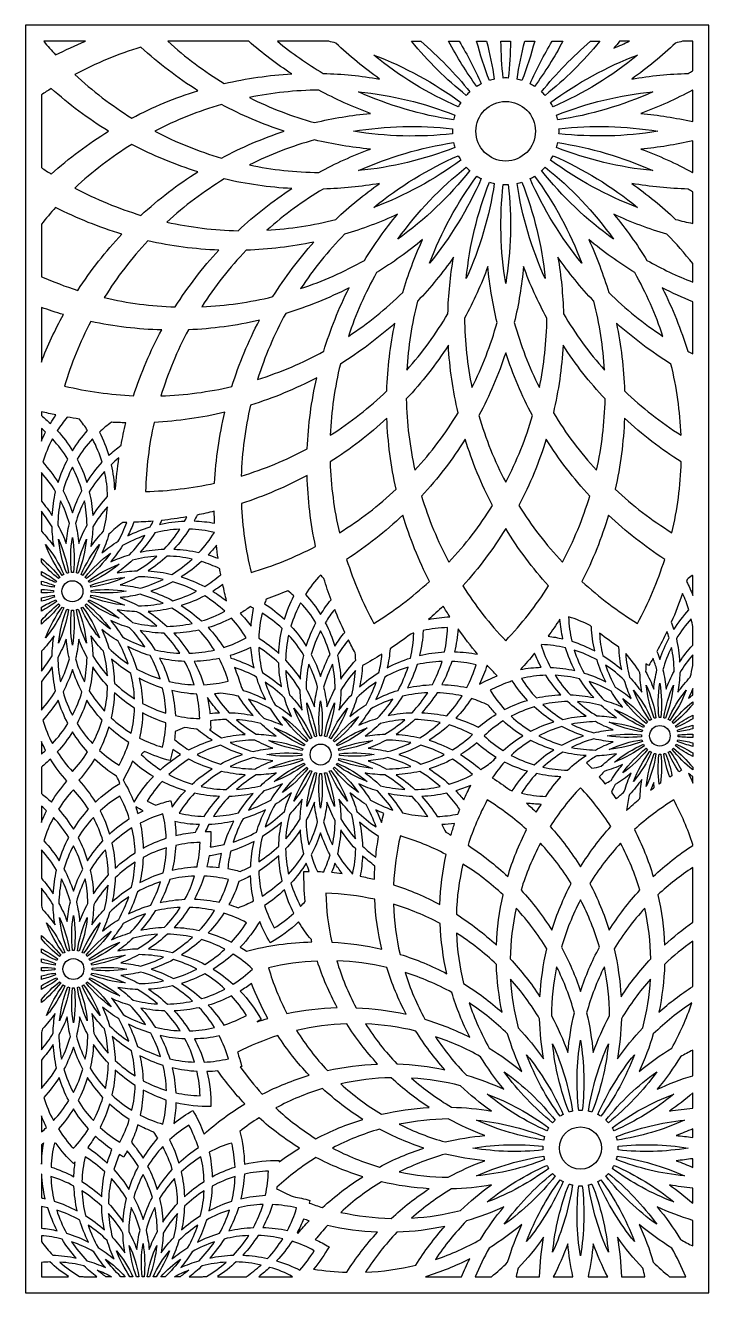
# Model space of a CAD drawing. Header units: millimetres. Extents: x 572 to 9124, y 1269 to 17122.
import ezdxf

# ---------------------------------------------------------------- set-up
doc = ezdxf.new("R2010")
doc.units = ezdxf.units.MM
doc.layers.add('Layer 01', color=1, linetype='Continuous')

msp = doc.modelspace()

# ---------------------------------------------------------------- linework, layer by layer
at = {"layer": 'Layer 01'}
msp.add_lwpolyline([(572, 1269), (9124, 1269), (9124, 17122), (572, 17122)], close=True, dxfattribs=at)
for points in [[(802, 16922, 0.012506), (951, 16751, -0.020928), (1323, 16922)], [(1192, 16507, 0.049451), (1903, 15962, -0.045922), (2731, 16304, -0.045922), (2019, 16849, 0.049451)], [(2355, 16922, 0.048742), (3061, 16394, -0.043713), (3906, 16514, -0.034571), (3367, 16922)], [(3727, 16922, 0.03863), (4300, 16520, -0.036317), (5006, 16450, -0.036317), (4457, 16900, 0.004968), (4370, 16922)], [(5521, 16922, -0.048639), (6134, 16290, 0.02358), (6090, 16246, -0.053147), (5406, 16922)], [(6002, 16922, -0.033068), (6277, 16390, 0.02358), (6223, 16358, -0.03676), (5868, 16922)], [(6344, 16922, -0.026647), (6441, 16449, 0.02358), (6380, 16432, -0.028413), (6220, 16922)], [(6643, 16922, -0.02534), (6615, 16463, 0.02358), (6552, 16463, -0.02534), (6524, 16922)], [(6946, 16922, -0.028413), (6786, 16432, 0.02358), (6725, 16449, -0.026647), (6823, 16922)], [(7298, 16922, -0.03676), (6944, 16358, 0.02358), (6889, 16390, -0.033068), (7165, 16922)], [(7760, 16922, -0.053147), (7077, 16246, 0.02358), (7032, 16290, -0.048639), (7645, 16922)], [(8007, 16922, -0.005629), (7938, 16836, -0.010925), (8134, 16922)], [(8797, 16922, 0.004968), (8709, 16900, -0.036317), (8161, 16450, -0.036317), (8867, 16520, 0.003666), (8924, 16554), (8924, 16922)], [(4932, 16750, -0.068707), (6022, 16157, 0.02358), (5990, 16103, -0.068707)], [(8234, 16750, -0.068707), (7176, 16103, 0.02358), (7145, 16157, -0.068707)], [(772, 15343, 0.008212), (896, 15261, -0.045837), (1612, 15797, -0.045837), (896, 16333, 0.008212), (772, 16251)], [(4190, 15905, -0.036317), (4890, 16020, -0.036317), (4244, 16312, 0.048228), (3376, 16219, 0.048228)], [(4742, 16290, -0.068707), (5948, 16000, 0.02358), (5931, 15939, -0.068707)], [(8424, 16290, -0.068707), (7235, 15939, 0.02358), (7219, 16000, -0.068707)], [(8924, 16312, 0.000073), (8922, 16312, -0.036317), (8276, 16020, -0.033563), (8924, 15917)], [(2192, 15797, 0.049695), (3027, 15462, -0.043713), (3811, 15797, -0.043713), (3027, 16132, 0.049695)], [(4677, 15797, -0.068707), (5917, 15828, 0.02358), (5917, 15766, -0.068707)], [(8489, 15797, -0.068707), (7250, 15766, 0.02358), (7250, 15828, -0.068707)], [(1192, 15087, 0.049451), (2019, 14745, -0.045922), (2731, 15290, -0.045922), (1903, 15632, 0.049451)], [(4244, 15282, -0.036317), (4890, 15574, -0.036317), (4190, 15689, 0.048228), (3376, 15375, 0.048228)], [(4742, 15304, -0.068707), (5931, 15655, 0.02358), (5948, 15594, -0.068707)], [(8424, 15304, -0.068707), (7219, 15594, 0.02358), (7235, 15655, -0.068707)], [(8924, 15677, -0.033563), (8276, 15574, -0.036317), (8922, 15282, 0.000073), (8924, 15282)], [(4932, 14844, -0.068707), (5990, 15491, 0.02358), (6022, 15437, -0.068707)], [(8234, 14844, -0.068707), (7145, 15437, 0.02358), (7176, 15491, -0.068707)], [(5235, 14449, -0.068707), (6090, 15348, 0.02358), (6134, 15304, -0.068707)], [(5630, 14146, -0.068707), (6223, 15236, 0.02358), (6277, 15204, -0.068707)], [(7536, 14146, -0.068707), (6889, 15204, 0.02358), (6944, 15236, -0.068707)], [(7931, 14449, -0.068707), (7032, 15304, 0.02358), (7077, 15348, -0.068707)], [(2342, 14661, 0.049695), (3235, 14553, -0.043713), (3906, 15080, -0.043713), (3061, 15200, 0.049695)], [(4457, 14694, -0.036317), (5006, 15144, -0.036317), (4300, 15074, 0.048228), (3595, 14559, 0.048228)], [(6090, 13956, -0.068707), (6380, 15162, 0.02358), (6441, 15145, -0.068707)], [(6583, 13891, -0.068707), (6552, 15131, 0.02358), (6615, 15131, -0.068707)], [(7077, 13956, -0.068707), (6725, 15145, 0.02358), (6786, 15162, -0.068707)], [(8924, 15040, 0.003666), (8867, 15074, -0.036317), (8161, 15144, -0.036317), (8709, 14694, 0.012134), (8924, 14644)], [(772, 13978, 0.026926), (1229, 13807, -0.045837), (1781, 14510, -0.045837), (951, 14843, 0.015132), (772, 14635)], [(4815, 14181, -0.036317), (5229, 14758, -0.036317), (4565, 14508, 0.048228), (4017, 13828, 0.048228)], [(8924, 14141, 0.02691), (8602, 14508, -0.036317), (7938, 14758, -0.036317), (8351, 14181, 0.034973), (8924, 13910)], [(1560, 13716, 0.049451), (2447, 13600, -0.045922), (2994, 14310, -0.045922), (2105, 14426, 0.049451)], [(5294, 13779, -0.036317), (5544, 14442, -0.036317), (4967, 14029, 0.048228), (4614, 13231, 0.048228)], [(8199, 14029, -0.036317), (7623, 14442, -0.036317), (7873, 13779, 0.048228), (8552, 13231, 0.048228)], [(2781, 13602, 0.049695), (3671, 13728, -0.043713), (4183, 14411, -0.043713), (3335, 14309, 0.049695)], [(5860, 13514, -0.036317), (5930, 14220, -0.036317), (5480, 13671, 0.048228), (5345, 12809, 0.048228)], [(7686, 13671, -0.036317), (7237, 14220, -0.036317), (7306, 13514, 0.048228), (7821, 12809, 0.048228)], [(6476, 13404, -0.036317), (6360, 14104, -0.036317), (6068, 13458, 0.048228), (6161, 12590, 0.048228)], [(7099, 13458, -0.036317), (6806, 14104, -0.036317), (6691, 13404, 0.048228), (7005, 12590, 0.048228)], [(3478, 12692, 0.049695), (4306, 13045, -0.043713), (4623, 13837, -0.043713), (3831, 13519, 0.049695)], [(8924, 13664, -0.021363), (8543, 13837, -0.043713), (8861, 13045, 0.003923), (8924, 13011)], [(772, 12910, -0.033538), (1048, 13504, -0.014846), (772, 13594)], [(1390, 13418, 0.048161), (1063, 12610, 0.048161), (1926, 12489, -0.045837), (2278, 13311, -0.045837)], [(2269, 12487, 0.049451), (3157, 12604, -0.045922), (3501, 13432, -0.045922), (2612, 13313, 0.049451)], [(4388, 11994, 0.049695), (5095, 12549, -0.043713), (5197, 13396, -0.043713), (4514, 12885, 0.049695)], [(8779, 11994, 0.049695), (8652, 12885, -0.043713), (7969, 13396, -0.043713), (8071, 12549, 0.049695)], [(5447, 11556, 0.049695), (5987, 12275, -0.043713), (5866, 13120, -0.043713), (5339, 12448, 0.049695)], [(6583, 11406, 0.049695), (6919, 12240, -0.043713), (6583, 13025, -0.043713), (6248, 12240, 0.049695)], [(7720, 11556, 0.049695), (7828, 12448, -0.043713), (7301, 13120, -0.043713), (7180, 12275, 0.049695)], [(3273, 11483, 0.049451), (4100, 11826, -0.045922), (4218, 12714, -0.045922), (3390, 12370, 0.049451)], [(772, 12242, -0.021853), (885, 12142, -0.018228), (954, 12248, -0.009573), (772, 12289)], [(1095, 12221, 0.032514), (972, 12053, -0.045837), (1161, 11800, -0.045837), (1351, 12053, 0.027629), (1248, 12197, -0.007925)], [(2182, 12155, 0.048161), (2076, 11290, 0.048161), (2941, 11396, -0.045837), (3068, 12282, -0.045837)], [(4502, 10774, 0.049451), (5212, 11319, -0.045922), (5096, 12207, -0.045922), (4386, 11661, 0.049451)], [(8664, 10774, 0.049451), (8780, 11661, -0.045922), (8070, 12207, -0.045922), (7954, 11319, 0.049451)], [(772, 11921, -0.01805), (824, 12034, 0.010952), (772, 12080)], [(1830, 12150, -0.009183), (1650, 12157, 0.030517), (1499, 12034, -0.045837), (1616, 11740, -0.029059), (1770, 11869, -0.014655)], [(911, 11948, 0.049451), (790, 11656, -0.045922), (982, 11405, -0.045922), (1103, 11697, 0.049451)], [(1412, 11948, 0.049451), (1220, 11697, -0.045922), (1341, 11405, -0.045922), (1533, 11656, 0.049451)], [(5873, 10406, 0.049451), (6418, 11116, -0.045922), (6076, 11945, -0.045922), (5531, 11233, 0.049451)], [(7293, 10406, 0.049451), (7635, 11233, -0.045922), (7090, 11945, -0.045922), (6749, 11116, 0.049451)], [(1161, 11595, 0.049695), (1043, 11300, -0.043713), (1161, 11023, -0.043713), (1280, 11300, 0.049695)], [(1743, 11710, 0.020047), (1646, 11626, -0.045922), (1687, 11312, -0.002752), (1701, 11325, -0.019828)], [(772, 11171, -0.032877), (908, 10989, -0.043713), (951, 11288, 0.04696), (772, 11529)], [(1563, 11542, 0.049695), (1372, 11288, -0.043713), (1415, 10989, -0.043713), (1601, 11227, 0.049695)], [(3275, 11140, 0.048161), (3396, 10277, 0.048161), (4204, 10603, -0.045837), (4098, 11492, -0.045837)], [(979, 10870, -0.036317), (1083, 10641, -0.036317), (1123, 10889, 0.048228), (1012, 11176, 0.048228)], [(1199, 10889, -0.036317), (1240, 10641, -0.036317), (1344, 10870, 0.048228), (1311, 11176, 0.048228)], [(1417, 10850, -0.036317), (1392, 10601, -0.036317), (1551, 10794, 0.048228), (1599, 11099, 0.048228)], [(772, 10794, -0.036308), (931, 10601, -0.036317), (906, 10850, 0.03674), (772, 11043)], [(2276, 10929, -0.008132), (2251, 10879, -0.045922), (2565, 10921, 0.009011), (2591, 10972, -0.016256)], [(2721, 10996, -0.012104), (2683, 10922, -0.037602), (2941, 10895, -0.007612), (2936, 11044, -0.011246)], [(4593, 10442, 0.048161), (4933, 9640, 0.048161), (5629, 10165, -0.045837), (5297, 10995, -0.045837)], [(7537, 10165, 0.048161), (8233, 9640, 0.048161), (8573, 10442, -0.045837), (7870, 10995, -0.045837)], [(1790, 10903, 0.035389), (1617, 10756, -0.036317), (1529, 10522, -0.036317), (1733, 10668, 0.040541), (1841, 10904, -0.002621)], [(1929, 10906, -0.026859), (1854, 10736, -0.043713), (2134, 10848, 0.012525), (2171, 10919, -0.012394)], [(2505, 10819, 0.049695), (2191, 10774, -0.043713), (2010, 10533, -0.043713), (2309, 10569, 0.049695)], [(2937, 10778, 0.049451), (2623, 10820, -0.045922), (2430, 10569, -0.045922), (2744, 10528, 0.049451)], [(6047, 10110, 0.048161), (6583, 9423, 0.048161), (7120, 10110, -0.045837), (6583, 10826, -0.045837)], [(825, 10626, -0.068707), (1053, 10253, 0.02358), (1034, 10241, -0.068707)], [(987, 10694, -0.068707), (1111, 10273, 0.02358), (1090, 10268, -0.068707)], [(1161, 10717, -0.068707), (1173, 10279, 0.02358), (1150, 10279, -0.068707)], [(1336, 10694, -0.068707), (1233, 10268, 0.02358), (1212, 10273, -0.068707)], [(1498, 10626, -0.068707), (1289, 10241, 0.02358), (1270, 10253, -0.068707)], [(1786, 10614, -0.036317), (1640, 10410, -0.036317), (1875, 10499, 0.048228), (2068, 10739, 0.048228)], [(1638, 10519, -0.068707), (1336, 10202, 0.02358), (1320, 10217, -0.068707)], [(1913, 10433, -0.036317), (1719, 10274, -0.036317), (1968, 10299, 0.048228), (2218, 10480, 0.048228)], [(2660, 10445, 0.049695), (2345, 10483, -0.043713), (2108, 10297, -0.043713), (2406, 10254, 0.049695)], [(2963, 10619, -0.023232), (2859, 10498, -0.019177), (2984, 10455, -0.008467)], [(772, 10453, -0.051598), (1003, 10217, 0.02358), (987, 10202, -0.046796), (772, 10409)], [(1745, 10380, -0.068707), (1371, 10151, 0.02358), (1360, 10170, -0.068707)], [(3004, 10325, 0.038531), (2775, 10415, -0.045922), (2523, 10222, -0.045922), (2816, 10101, 0.039189), (3018, 10250, -0.003921)], [(772, 10292, -0.035405), (963, 10170, 0.02358), (952, 10151, -0.031674), (772, 10244)], [(772, 10169, -0.027176), (937, 10115, 0.02358), (931, 10093, -0.025413), (772, 10126)], [(1812, 10217, -0.068707), (1392, 10093, 0.02358), (1386, 10115, -0.068707)], [(1988, 10225, -0.036317), (1760, 10122, -0.036317), (2007, 10081, 0.048228), (2295, 10192, 0.048228)], [(2713, 10043, 0.049695), (2418, 10162, -0.043713), (2141, 10043, -0.043713), (2418, 9925, 0.049695)], [(4308, 10201, 0.009597), (4267, 10246, 0.048161), (4078, 10004, -0.045837), (4267, 9752, -0.032778), (4398, 9936, -0.014298)], [(8915, 10240, 0.012746), (8854, 10189, -0.001174), (8847, 10167, -0.028387), (8924, 9991), (8924, 10236, -0.0005)], [(772, 10064, -0.024146), (926, 10054, 0.02358), (926, 10032, -0.024146), (772, 10022)], [(772, 9960, -0.025413), (931, 9993, 0.02358), (937, 9971, -0.027176), (772, 9917)], [(1812, 9869, -0.068707), (1386, 9971, 0.02358), (1392, 9993, -0.068707)], [(1835, 10043, -0.068707), (1397, 10032, 0.02358), (1397, 10054, -0.068707)], [(2007, 10005, -0.036317), (1760, 9964, -0.036317), (1988, 9861, 0.048228), (2295, 9894, 0.048228)], [(3043, 10127, -0.021677), (2918, 10043, -0.030528), (3091, 9922, -0.010778)], [(3585, 9944, 0.009415), (3566, 9887, -0.045837), (3814, 9692, -0.045837), (3931, 9985, 0.015626), (3855, 10050, -0.014851)], [(8656, 9657, -0.014635), (8688, 9563, -0.045922), (8876, 9809, 0.035294), (8797, 10015, -0.019696)], [(772, 9842, -0.031674), (952, 9935, 0.02358), (963, 9916, -0.035405), (772, 9794)], [(772, 9677, -0.046796), (987, 9884, 0.02358), (1003, 9869, -0.051598), (772, 9633)], [(825, 9460, -0.068707), (1034, 9845, 0.02358), (1053, 9834, -0.068707)], [(1498, 9460, -0.068707), (1270, 9834, 0.02358), (1289, 9845, -0.068707)], [(1638, 9567, -0.068707), (1320, 9869, 0.02358), (1336, 9884, -0.068707)], [(1745, 9706, -0.068707), (1360, 9916, 0.02358), (1371, 9935, -0.068707)], [(2660, 9641, 0.049695), (2406, 9832, -0.043713), (2108, 9789, -0.043713), (2345, 9603, 0.049695)], [(3067, 9792, 0.049451), (2816, 9985, -0.045922), (2523, 9864, -0.045922), (2775, 9671, 0.049451)], [(3261, 9767, -0.030253), (3396, 9607, -0.032721), (3429, 9830, 0.007267), (3387, 9851, -0.021995)], [(4017, 9900, 0.049451), (3896, 9608, -0.045922), (4088, 9358, -0.045922), (4209, 9649, 0.049451)], [(5618, 9690, -0.03917), (5885, 9723, -0.008084), (5801, 9857, -0.012682)], [(987, 9392, -0.068707), (1090, 9818, 0.02358), (1111, 9813, -0.068707)], [(1161, 9369, -0.068707), (1150, 9808, 0.02358), (1173, 9808, -0.068707)], [(1336, 9392, -0.068707), (1212, 9813, 0.02358), (1233, 9818, -0.068707)], [(1875, 9587, -0.036317), (1640, 9676, -0.036317), (1786, 9472, 0.048228), (2068, 9347, 0.048228)], [(1968, 9787, -0.036317), (1719, 9812, -0.036317), (1913, 9653, 0.048228), (2218, 9606, 0.048228)], [(3054, 9340, 0.048161), (3337, 9460, 0.048161), (3152, 9706, -0.045837), (2859, 9588, -0.045837)], [(3534, 9770, 0.049451), (3493, 9458, -0.045922), (3743, 9265, -0.045922), (3784, 9578, 0.049451)], [(4444, 9816, 0.031967), (4325, 9649, -0.045922), (4446, 9358, -0.030671), (4569, 9529, -0.015995)], [(7113, 9481, -0.028235), (7300, 9447, -0.036757), (7261, 9692, -0.013169)], [(7639, 9614, 0.046337), (7371, 9723, 0.049451), (7411, 9417, -0.045922), (7697, 9298, -0.045149), (7656, 9599, -0.001151)], [(8924, 9600, 0.015893), (8905, 9698, 0.049695), (8719, 9450, -0.043713), (8760, 9158, -0.039619), (8924, 9369)], [(1733, 9418, -0.036317), (1529, 9564, -0.036317), (1617, 9330, 0.048228), (1857, 9136, 0.048228)], [(2505, 9267, 0.049695), (2309, 9517, -0.043713), (2010, 9553, -0.043713), (2191, 9312, 0.049695)], [(2937, 9308, 0.049451), (2744, 9558, -0.045922), (2430, 9518, -0.045922), (2623, 9267, 0.049451)], [(4267, 9547, 0.049695), (4149, 9253, -0.043713), (4267, 8977, -0.043713), (4385, 9253, 0.049695)], [(5137, 9324, -0.034875), (5101, 9086, -0.045922), (5392, 9208, 0.049451), (5433, 9520, 0.006388), (5395, 9508, -0.016177)], [(5818, 9284, 0.048161), (5855, 9588, 0.048161), (5550, 9551, -0.045837), (5506, 9239, -0.045837)], [(5987, 9573, -0.042272), (5942, 9285, -0.042361), (6232, 9255, -0.020527)], [(7757, 9519, 0.045364), (7799, 9239, -0.043713), (8035, 9063, -0.041933), (8000, 9343, -0.015362)], [(8476, 9291, -0.015851), (8513, 9191, -0.043713), (8629, 9461, 0.013355), (8603, 9541, -0.014323)], [(772, 9043, 0.03674), (906, 9236, -0.036317), (931, 9486, -0.036308), (772, 9292)], [(1123, 9197, -0.036317), (1083, 9445, -0.036317), (979, 9216, 0.048228), (1012, 8910, 0.048228)], [(1344, 9216, -0.036317), (1240, 9445, -0.036317), (1199, 9197, 0.048228), (1311, 8910, 0.048228)], [(1551, 9292, -0.036317), (1392, 9486, -0.036317), (1417, 9236, 0.048228), (1599, 8987, 0.048228)], [(3867, 9495, 0.049695), (3829, 9180, -0.043713), (4014, 8944, -0.043713), (4057, 9241, 0.049695)], [(4615, 9435, 0.037204), (4477, 9241, -0.043713), (4520, 8944, -0.043713), (4706, 9180, 0.014259), (4701, 9271, -0.009449)], [(7027, 9369, 0.048143), (7143, 9091, -0.045922), (7450, 9051, -0.045922), (7331, 9336, 0.048123), (7033, 9376, -0.000488)], [(1937, 8699, 0.049695), (1893, 9014, -0.043713), (1651, 9195, -0.043713), (1687, 8895, 0.049695)], [(2259, 8946, 0.049695), (2134, 9238, -0.043713), (1854, 9350, -0.043713), (1966, 9070, 0.049695)], [(2686, 8873, 0.049451), (2565, 9165, -0.045922), (2251, 9207, -0.045922), (2373, 8915, 0.049451)], [(2807, 8874, 0.048161), (3112, 8917, 0.048161), (2997, 9202, -0.045837), (2683, 9165, -0.045837)], [(3395, 9340, -0.040504), (3135, 9238, 0.00485), (3142, 9208, -0.045922), (3434, 9086, -0.037298)], [(3493, 9340, 0.049695), (3538, 9026, -0.043713), (3779, 8846, -0.043713), (3743, 9145, 0.049695)], [(4790, 9116, -0.039542), (4755, 8846, -0.043713), (4996, 9026, 0.036616), (5035, 9257, -0.014444), (4792, 9113, -0.000194)], [(6767, 9064, -0.038902), (7028, 9092, -0.028743), (6945, 9268, -0.013823)], [(7442, 9306, 0.049695), (7564, 9020, -0.043713), (7837, 8911, -0.043713), (7727, 9184, 0.049695)], [(8132, 8968, -0.036317), (8288, 8779, -0.036317), (8263, 9022, 0.048228), (8086, 9265, 0.048228)], [(8374, 9113, -0.002084), (8339, 9133, 0.014571), (8335, 9041, -0.036317), (8436, 8819, -0.036317), (8476, 9060, 0.0243), (8428, 9204, -0.005425)], [(8550, 9060, -0.036317), (8590, 8819, -0.036317), (8691, 9041, 0.048228), (8659, 9341, 0.048228)], [(8924, 9247, 0.044246), (8762, 9022, -0.036317), (8738, 8779, -0.036317), (8894, 8968, 0.023736), (8924, 9113)], [(772, 8557, 0.04696), (951, 8798, -0.043713), (908, 9097, -0.032877), (772, 8915)], [(1161, 8491, 0.049695), (1280, 8786, -0.043713), (1161, 9063, -0.043713), (1043, 8786, 0.049695)], [(1563, 8544, 0.049695), (1601, 8860, -0.043713), (1415, 9097, -0.043713), (1372, 8798, 0.049695)], [(3188, 9089, -0.036366), (3271, 8852, 0.008792), (3297, 8803, -0.043713), (3576, 8691, -0.043713), (3464, 8970, 0.047212)], [(3878, 8749, -0.036317), (4037, 8556, -0.036317), (4012, 8805, 0.048228), (3831, 9053, 0.048228)], [(4085, 8824, -0.036317), (4189, 8597, -0.036317), (4229, 8843, 0.048228), (4118, 9130, 0.048228)], [(4305, 8843, -0.036317), (4346, 8597, -0.036317), (4449, 8824, 0.048228), (4416, 9130, 0.048228)], [(4522, 8805, -0.036317), (4497, 8556, -0.036317), (4656, 8749, 0.048228), (4703, 9053, 0.048228)], [(5361, 9094, 0.049695), (5070, 8970, -0.043713), (4958, 8691, -0.043713), (5237, 8803, 0.049695)], [(5787, 9166, 0.049451), (5475, 9125, -0.045922), (5353, 8834, -0.045922), (5666, 8875, 0.049451)], [(6097, 8838, 0.048161), (6212, 9123, 0.048161), (5908, 9166, -0.045837), (5784, 8876, -0.045837)], [(6350, 9118, -0.037236), (6255, 8880, -0.036257), (6477, 8983, -0.009455)], [(7955, 8844, -0.036317), (8154, 8702, -0.036317), (8068, 8931, 0.048228), (7834, 9120, 0.048228)], [(2331, 8518, 0.049451), (2290, 8832, -0.045922), (1997, 8954, -0.045922), (2039, 8640, 0.049451)], [(3698, 8623, -0.036317), (3901, 8477, -0.036317), (3813, 8711, 0.048228), (3573, 8904, 0.048228)], [(4721, 8711, -0.036317), (4633, 8477, -0.036317), (4836, 8623, 0.048228), (4961, 8904, 0.048228)], [(6609, 8902, 0.038618), (6389, 8804, 0.048161), (6570, 8564, -0.045837), (6856, 8678, -0.045837), (6666, 8921, 0.009525)], [(6780, 8952, 0.049451), (6968, 8708, -0.045922), (7275, 8748, -0.045922), (7086, 8993, 0.049451)], [(7201, 8992, 0.049695), (7393, 8748, -0.043713), (7685, 8713, -0.043713), (7508, 8948, 0.049695)], [(7817, 8679, -0.036317), (8046, 8593, -0.036317), (7903, 8792, 0.048228), (7628, 8914, 0.048228)], [(8513, 8892, -0.068707), (8524, 8464, 0.02358), (8502, 8464, -0.068707)], [(1897, 8268, 0.049451), (1938, 8581, -0.045922), (1687, 8774, -0.045922), (1646, 8460, 0.049451)], [(2449, 8488, 0.048161), (2754, 8450, 0.048161), (2717, 8756, -0.045837), (2404, 8801, -0.045837)], [(3020, 8767, -0.012126), (2937, 8759, 0.046882), (3123, 8524, -0.043713), (3421, 8489, -0.043713), (3241, 8729, 0.035066)], [(5607, 8774, 0.049695), (5293, 8729, -0.043713), (5113, 8489, -0.043713), (5411, 8524, 0.049695)], [(6037, 8733, 0.049451), (5725, 8774, -0.045922), (5532, 8524, -0.045922), (5845, 8483, 0.049451)], [(8184, 8804, -0.068707), (8407, 8439, 0.02358), (8389, 8428, -0.068707)], [(8343, 8870, -0.068707), (8464, 8459, 0.02358), (8443, 8454, -0.068707)], [(8683, 8870, -0.068707), (8583, 8454, 0.02358), (8562, 8459, -0.068707)], [(8842, 8804, -0.068707), (8637, 8428, 0.02358), (8618, 8439, -0.068707)], [(8924, 8828, -0.020174), (8871, 8702, -0.009881), (8924, 8744)], [(911, 8138, 0.049451), (1103, 8389, -0.045922), (982, 8682, -0.045922), (790, 8430, 0.049451)], [(1412, 8138, 0.049451), (1533, 8430, -0.045922), (1341, 8682, -0.045922), (1220, 8389, 0.049451)], [(2851, 8712, -0.028756), (2882, 8515, -0.017423), (3002, 8524, -0.034961)], [(3556, 8454, -0.036317), (3790, 8366, -0.036317), (3644, 8570, 0.048228), (3363, 8694, 0.048228)], [(3931, 8582, -0.068707), (4159, 8209, 0.02358), (4140, 8198, -0.068707)], [(4093, 8649, -0.068707), (4217, 8230, 0.02358), (4196, 8224, -0.068707)], [(4267, 8672, -0.068707), (4278, 8235, 0.02358), (4256, 8235, -0.068707)], [(4441, 8649, -0.068707), (4339, 8224, 0.02358), (4317, 8230, -0.068707)], [(4603, 8582, -0.068707), (4394, 8198, 0.02358), (4375, 8209, -0.068707)], [(4890, 8570, -0.036317), (4744, 8366, -0.036317), (4978, 8454, 0.048228), (5171, 8694, 0.048228)], [(6364, 8619, 0.035311), (6154, 8701, -0.045837), (5959, 8454, -0.043907), (6240, 8342, -0.041025), (6464, 8504, -0.022536)], [(6653, 8479, 0.049451), (6898, 8292, -0.045922), (7184, 8410, -0.045922), (6938, 8597, 0.049451)], [(7050, 8627, 0.049695), (7298, 8440, -0.043713), (7589, 8482, -0.043713), (7358, 8664, 0.049695)], [(7725, 8484, -0.036317), (7969, 8460, -0.036317), (7780, 8615, 0.048228), (7482, 8662, 0.048228)], [(7943, 8563, -0.068707), (8319, 8359, 0.02358), (8308, 8340, -0.068707)], [(8048, 8700, -0.068707), (8358, 8405, 0.02358), (8343, 8389, -0.068707)], [(8924, 8628, -0.054317), (8683, 8389, 0.02358), (8668, 8405, -0.057789), (8924, 8659)], [(2002, 8207, 0.048161), (2288, 8092, 0.048161), (2331, 8397, -0.045837), (2040, 8521, -0.045837)], [(2891, 8314, -0.002175), (2876, 8313, 0.028516), (3026, 8210, -0.043713), (3324, 8253, -0.043713), (3087, 8439, 0.031095), (2889, 8422, -0.015704)], [(3462, 8255, -0.036317), (3711, 8230, -0.036317), (3518, 8389, 0.048228), (3214, 8436, 0.048228)], [(3792, 8475, -0.068707), (4109, 8174, 0.02358), (4093, 8158, -0.068707)], [(4742, 8475, -0.068707), (4441, 8158, 0.02358), (4425, 8174, -0.068707)], [(5016, 8389, -0.036317), (4823, 8230, -0.036317), (5072, 8255, 0.048228), (5320, 8436, 0.048228)], [(5762, 8401, 0.049695), (5447, 8439, -0.043713), (5211, 8253, -0.043713), (5508, 8210, 0.049695)], [(6551, 8420, 0.048161), (6314, 8235, 0.048161), (6551, 8050, -0.045837), (6798, 8235, -0.045837)], [(7687, 8272, -0.036317), (7929, 8311, -0.036317), (7706, 8412, 0.048228), (7407, 8380, 0.048228)], [(7878, 8405, -0.068707), (8294, 8305, 0.02358), (8288, 8284, -0.068707)], [(8924, 8449, -0.037316), (8717, 8340, 0.02358), (8707, 8359, -0.040839), (8924, 8493)], [(972, 8033, 0.048161), (1161, 7790, 0.048161), (1351, 8033, -0.045837), (1161, 8286, -0.045837)], [(1499, 8052, 0.048161), (1745, 7867, 0.048161), (1865, 8151, -0.045837), (1616, 8346, -0.045837)], [(2447, 8290, -0.014834), (2438, 8188, 0.03473), (2618, 8058, -0.045922), (2910, 8179, -0.034651), (2717, 8319, -0.022211), (2565, 8339, 0.019911)], [(3685, 8336, -0.068707), (4069, 8127, 0.02358), (4058, 8108, -0.068707)], [(4849, 8336, -0.068707), (4476, 8108, 0.02358), (4465, 8127, -0.068707)], [(6167, 8250, 0.049451), (5875, 8371, -0.045922), (5624, 8179, -0.045922), (5916, 8058, 0.049451)], [(6998, 8235, 0.049695), (7286, 8119, -0.043713), (7557, 8235, -0.043713), (7286, 8350, 0.049695)], [(7855, 8235, -0.068707), (8283, 8245, 0.02358), (8283, 8224, -0.068707)], [(8924, 8323, -0.030391), (8738, 8284, 0.02358), (8732, 8305, -0.032146), (8924, 8366)], [(8924, 8214, -0.028954), (8743, 8224, 0.02358), (8743, 8245, -0.028954), (8924, 8255)], [(772, 8006, 0.010952), (824, 8052, -0.01805), (772, 8165)], [(2720, 8000, 0.049695), (3014, 7882, -0.043713), (3290, 8000, -0.043713), (3014, 8118, 0.049695)], [(3424, 8038, -0.036317), (3671, 8079, -0.036317), (3443, 8182, 0.048228), (3137, 8149, 0.048228)], [(3618, 8174, -0.068707), (4043, 8072, 0.02358), (4037, 8050, -0.068707)], [(4916, 8174, -0.068707), (4497, 8050, 0.02358), (4491, 8072, -0.068707)], [(5091, 8182, -0.036317), (4864, 8079, -0.036317), (5110, 8038, 0.048228), (5397, 8149, 0.048228)], [(5814, 8000, 0.049695), (5520, 8118, -0.043713), (5244, 8000, -0.043713), (5520, 7882, 0.049695)], [(6220, 8145, -0.035941), (6019, 8000, -0.045837), (6271, 7811, 0.029342), (6423, 7921, -0.008879), (6464, 7965, -0.045005)], [(6653, 7990, 0.049451), (6938, 7872, -0.045922), (7184, 8060, -0.045922), (6898, 8178, 0.049451)], [(7706, 8057, -0.036317), (7929, 8158, -0.036317), (7687, 8197, 0.048228), (7407, 8089, 0.048228)], [(7878, 8064, -0.068707), (8288, 8186, 0.02358), (8294, 8165, -0.068707)], [(7943, 7906, -0.068707), (8308, 8129, 0.02358), (8319, 8110, -0.068707)], [(8924, 7976, -0.040839), (8707, 8110, 0.02358), (8717, 8129, -0.037316), (8924, 8020)], [(8924, 8103, -0.032146), (8732, 8165, 0.02358), (8738, 8186, -0.030391), (8924, 8146)], [(772, 7844), (772, 7515, -0.024399), (898, 7405, -0.0476), (1093, 7667, -0.050199), (885, 7944, -0.021853)], [(1241, 7680, -0.050122), (1448, 7405, -0.055991), (1753, 7638, 0.047079), (1714, 7728, -0.050856), (1438, 7944, -0.047689)], [(2384, 7925, -0.049332), (2064, 8040, 0.009136), (2021, 8000, 0.048161), (2263, 7811, -0.045837), (2515, 8000, -0.01693), (2418, 8065, -0.020792)], [(2368, 7750, 0.049451), (2659, 7630, -0.045922), (2910, 7821, -0.045922), (2618, 7942, 0.049451)], [(3443, 7819, -0.036317), (3671, 7922, -0.036317), (3424, 7962, 0.048228), (3137, 7851, 0.048228)], [(3595, 8000, -0.068707), (4032, 8011, 0.02358), (4032, 7989, -0.068707)], [(3618, 7826, -0.068707), (4037, 7950, 0.02358), (4043, 7929, -0.068707)], [(4916, 7826, -0.068707), (4491, 7929, 0.02358), (4497, 7950, -0.068707)], [(4939, 8000, -0.068707), (4502, 7989, 0.02358), (4502, 8011, -0.068707)], [(5110, 7962, -0.036317), (4864, 7922, -0.036317), (5091, 7819, 0.048228), (5397, 7851, 0.048228)], [(6167, 7750, 0.049451), (5916, 7942, -0.045922), (5624, 7821, -0.045922), (5875, 7630, 0.049451)], [(7589, 7987, -0.043713), (7298, 8029, 0.049695), (7050, 7843, 0.04963), (7357, 7805, 0.196025), (7358, 7806, -0.043652)], [(7660, 7828, 0.019579), (7780, 7854, -0.036317), (7969, 8009, -0.036317), (7725, 7985, 0.025221), (7594, 7898, -0.006953)], [(8048, 7770, -0.068707), (8343, 8080, 0.02358), (8358, 8064, -0.068707)], [(8184, 7665, -0.068707), (8389, 8041, 0.02358), (8407, 8030, -0.068707)], [(8343, 7599, -0.068707), (8443, 8015, 0.02358), (8464, 8010, -0.068707)], [(8505, 7631, -0.05994), (8502, 8005, 0.02358), (8524, 8005, -0.058033), (8522, 7643, 0.001512)], [(8636, 7717, -0.048415), (8562, 8010, 0.02358), (8583, 8015, -0.046897), (8664, 7734, 0.002382)], [(8752, 7786, -0.044554), (8618, 8030, 0.02358), (8637, 8041, -0.044611), (8782, 7803, 0.002484)], [(8924, 7810, -0.057789), (8668, 8064, 0.02358), (8683, 8080, -0.054317), (8924, 7841)], [(2773, 7600, 0.049695), (3087, 7562, -0.043713), (3324, 7747, -0.043713), (3026, 7790, 0.049695)], [(3518, 7611, -0.036317), (3711, 7770, -0.036317), (3462, 7745, 0.048228), (3214, 7564, 0.048228)], [(3685, 7664, -0.068707), (4058, 7892, 0.02358), (4069, 7873, -0.068707)], [(3792, 7525, -0.068707), (4093, 7842, 0.02358), (4109, 7826, -0.068707)], [(3931, 7418, -0.068707), (4140, 7802, 0.02358), (4159, 7791, -0.068707)], [(4093, 7351, -0.068707), (4196, 7776, 0.02358), (4217, 7770, -0.068707)], [(4441, 7351, -0.068707), (4317, 7770, 0.02358), (4339, 7776, -0.068707)], [(4603, 7418, -0.068707), (4375, 7791, 0.02358), (4394, 7802, -0.068707)], [(4742, 7525, -0.068707), (4425, 7826, 0.02358), (4441, 7842, -0.068707)], [(4849, 7664, -0.068707), (4465, 7873, 0.02358), (4476, 7892, -0.068707)], [(5072, 7745, -0.036317), (4823, 7770, -0.036317), (5016, 7611, 0.048228), (5320, 7564, 0.048228)], [(5762, 7600, 0.049695), (5508, 7790, -0.043713), (5211, 7747, -0.043713), (5447, 7562, 0.049695)], [(6637, 7557, 0.004838), (6666, 7548, -0.045837), (6856, 7791, -0.045837), (6570, 7906, 0.039992), (6416, 7709, -0.01934)], [(7824, 7636, 0.014208), (7903, 7677, -0.036317), (8046, 7876, -0.036317), (7817, 7790, 0.014794), (7754, 7722, -0.008039)], [(2282, 7664, 0.048161), (2098, 7419, 0.018615), (2204, 7366, -0.02829), (2390, 7424, -0.011987), (2410, 7344, -0.037947), (2575, 7547, -0.045837)], [(3644, 7431, -0.036317), (3790, 7634, -0.036317), (3556, 7546, 0.048228), (3363, 7306, 0.048228)], [(4267, 7328, -0.068707), (4256, 7765, 0.02358), (4278, 7765, -0.068707)], [(4978, 7546, -0.036317), (4744, 7634, -0.036317), (4890, 7431, 0.048228), (5171, 7306, 0.048228)], [(6146, 7615, -0.028915), (5959, 7547, -0.022059), (6059, 7432, -0.014656)], [(6780, 7517, 0.049451), (7086, 7477, -0.045922), (7275, 7722, -0.045922), (6968, 7762, 0.049451)], [(7965, 7446, 0.022169), (8068, 7538, -0.036317), (8154, 7767, -0.036317), (7955, 7625, 0.017247), (7906, 7529, -0.00737)], [(8264, 7449, -0.036029), (8288, 7690, -0.036317), (8132, 7501, 0.032785), (8095, 7300, -0.016293)], [(8443, 7587, -0.009433), (8436, 7651, -0.015523), (8397, 7554, -0.004137)], [(8924, 7726, -0.009881), (8871, 7767, -0.020174), (8924, 7642)], [(1362, 7316, 0.048161), (1173, 7558, 0.048161), (985, 7316, -0.045837), (1173, 7065, -0.045837)], [(1873, 7199, 0.048161), (1753, 7481, 0.048161), (1508, 7297, -0.045837), (1626, 7005, -0.045837)], [(2497, 7267, 0.049451), (2810, 7226, -0.045922), (3002, 7476, -0.045922), (2689, 7517, 0.049451)], [(2927, 7227, 0.049695), (3241, 7271, -0.043713), (3421, 7512, -0.043713), (3123, 7476, 0.049695)], [(3813, 7289, -0.036317), (3901, 7523, -0.036317), (3698, 7377, 0.048228), (3573, 7096, 0.048228)], [(4836, 7377, -0.036317), (4633, 7523, -0.036317), (4721, 7289, 0.048228), (4961, 7096, 0.048228)], [(5607, 7227, 0.049695), (5411, 7476, -0.043713), (5113, 7512, -0.043713), (5293, 7271, 0.049695)], [(5986, 7256, -0.004365), (6008, 7312, 0.041017), (5845, 7517, -0.045922), (5532, 7476, -0.045922), (5725, 7226, 0.04125)], [(7899, 7100, 0.048161), (7519, 7586, 0.048161), (7140, 7100, -0.045837), (7519, 6594, -0.045837)], [(772, 7151, -0.02329), (838, 7297, 0.013744), (772, 7354)], [(1979, 7263, -0.010734), (2045, 7297, -0.015003), (1953, 7345, -0.01253)], [(3173, 6906, 0.049695), (3464, 7030, -0.043713), (3576, 7309, -0.043713), (3297, 7198, 0.049695)], [(4012, 7196, -0.036317), (4037, 7444, -0.036317), (3878, 7251, 0.048228), (3831, 6947, 0.048228)], [(4229, 7157, -0.036317), (4189, 7404, -0.036317), (4085, 7176, 0.048228), (4118, 6870, 0.048228)], [(4449, 7176, -0.036317), (4346, 7404, -0.036317), (4305, 7157, 0.048228), (4416, 6870, 0.048228)], [(4656, 7251, -0.036317), (4497, 7444, -0.036317), (4522, 7196, 0.048228), (4703, 6947, 0.048228)], [(5058, 7263, -0.015982), (4958, 7309, -0.025491), (5029, 7149, -0.008487)], [(6845, 7061, 0.048161), (6353, 7432, 0.048161), (6112, 6865, -0.045837), (6609, 6474, -0.045837)], [(6966, 7279, -0.008038), (7026, 7373, -0.000668), (7028, 7377, -0.027649), (6842, 7393, -0.012183)], [(8924, 6876, 0.047258), (8686, 7432, 0.048161), (8194, 7061, -0.045837), (8430, 6474, -0.045535), (8924, 6863)], [(924, 7212, 0.049451), (803, 6921, -0.045922), (995, 6671, -0.045922), (1115, 6962, 0.049451)], [(1423, 7212, 0.049451), (1231, 6962, -0.045922), (1351, 6671, -0.045922), (1543, 6921, 0.049451)], [(2336, 6954, 0.048161), (2294, 7257, 0.048161), (2010, 7143, -0.045837), (2047, 6830, -0.045837)], [(2456, 6988, -0.036474), (2703, 7030, -0.015365), (2750, 7124, -0.044927), (2443, 7161, -0.025188)], [(2824, 7037, -0.01012), (2894, 7037, -0.028065), (2886, 6844, 0.027605), (3060, 6875, -0.045922), (3181, 7167, -0.045922), (2868, 7125, 0.01541)], [(3493, 6660, 0.049695), (3743, 6856, -0.043713), (3779, 7154, -0.043713), (3538, 6974, 0.049695)], [(4993, 6976, -0.043245), (4755, 7154, -0.043713), (4791, 6856, 0.03383), (4957, 6717, -0.018875)], [(5898, 6993, -0.010866), (5943, 7136, -0.023122), (5784, 7124, -0.015681), (5833, 7028, -0.005356)], [(1905, 7083, 0.049451), (1655, 6891, -0.045922), (1696, 6579, -0.045922), (1946, 6771, 0.049451)], [(3867, 6506, 0.049695), (4057, 6759, -0.043713), (4014, 7057, -0.043713), (3829, 6820, 0.049695)], [(4306, 6534, 0.035595), (4385, 6747, -0.043713), (4267, 7023, -0.043713), (4149, 6747, 0.034996), (4226, 6537, -0.005816)], [(4668, 6506, 0.049695), (4706, 6820, -0.043713), (4520, 7057, -0.043713), (4477, 6759, 0.049695)], [(5837, 6751, 0.048161), (5265, 6982, 0.048161), (5180, 6372, -0.045837), (5761, 6123, -0.045837)], [(1173, 6860, 0.049695), (1055, 6567, -0.043713), (1173, 6291, -0.043713), (1291, 6567, 0.049695)], [(2337, 6833, 0.049451), (2046, 6713, -0.045922), (2005, 6400, -0.045922), (2296, 6521, 0.049451)], [(2720, 6597, 0.048161), (2758, 6901, 0.048161), (2454, 6864, -0.045837), (2409, 6553, -0.045837)], [(3106, 6573, -0.023116), (3261, 6538, 0.022644), (3392, 6601, -0.045922), (3434, 6914, -0.045922), (3142, 6793, 0.034825)], [(7018, 6890, 0.049451), (6776, 6306, -0.045922), (7161, 5802, -0.045922), (7403, 6388, 0.049451)], [(8021, 6890, 0.049451), (7636, 6388, -0.045922), (7878, 5802, -0.045922), (8263, 6306, 0.049451)], [(772, 6454, -0.035916), (921, 6258, -0.043713), (963, 6555, 0.049695), (774, 6808, 0.001452), (772, 6799)], [(1573, 6808, 0.049695), (1383, 6555, -0.043713), (1425, 6258, -0.043713), (1611, 6494, 0.049695)], [(2871, 6732, -0.019694), (2844, 6599, -0.022172), (2996, 6589, -0.025464), (3028, 6761, -0.023193)], [(3534, 6230, 0.049451), (3784, 6422, -0.045922), (3743, 6735, -0.045922), (3493, 6543, 0.049451)], [(4940, 6440, -0.012075), (4947, 6606, -0.029434), (4791, 6735, -0.03758), (4762, 6478, -0.013169)], [(1945, 6654, 0.049695), (1696, 6458, -0.043713), (1660, 6161, -0.043713), (1900, 6341, 0.049695)], [(4124, 6539, -0.015919), (4088, 6643, -0.045922), (3896, 6392, 0.049451), (4017, 6101, 0.013147), (4073, 6163, -0.027163), (4059, 6539, -0.004725)], [(4535, 6514, -0.022832), (4446, 6643, -0.017798), (4405, 6527, -0.00945)], [(6048, 6631, 0.049451), (5966, 6003, -0.045922), (6468, 5617, -0.045922), (6550, 6245, 0.049451)], [(8924, 6587, 0.043183), (8489, 6245, -0.045922), (8571, 5617, -0.032857), (8924, 5903)], [(992, 6139, -0.036317), (1095, 5912, -0.036317), (1135, 6158, 0.048228), (1025, 6444, 0.048228)], [(1211, 6158, -0.036317), (1251, 5912, -0.036317), (1354, 6139, 0.048228), (1322, 6444, 0.048228)], [(1427, 6119, -0.036317), (1403, 5871, -0.036317), (1561, 6064, 0.048228), (1608, 6367, 0.048228)], [(2265, 6408, 0.049695), (1974, 6284, -0.043713), (1862, 6006, -0.043713), (2141, 6117, 0.049695)], [(2690, 6480, 0.049451), (2378, 6439, -0.045922), (2257, 6148, -0.045922), (2569, 6190, 0.049451)], [(2999, 6153, 0.048161), (3114, 6437, 0.048161), (2811, 6480, -0.045837), (2687, 6191, -0.045837)], [(3245, 6413, -0.046104), (3119, 6123, -0.01765), (3235, 6085, 0.033219), (3429, 6170, -0.045837), (3391, 6483, -0.023479)], [(772, 6122, 0.009292), (785, 6064, -0.036317), (943, 5871, -0.036317), (919, 6119, 0.040128), (772, 6328)], [(1626, 6026, -0.036317), (1539, 5793, -0.036317), (1741, 5938, 0.048228), (1865, 6219, 0.048228)], [(3566, 6113, 0.048161), (3686, 5831, 0.048161), (3931, 6015, -0.045837), (3814, 6308, -0.045837)], [(4944, 6190, 0.048161), (4332, 6265, 0.048161), (4407, 5654, -0.045837), (5033, 5564, -0.045837)], [(7519, 6183, 0.049695), (7282, 5593, -0.043713), (7519, 5038, -0.043713), (7757, 5593, 0.049695)], [(2510, 6088, 0.049695), (2197, 6044, -0.043713), (2017, 5804, -0.043713), (2315, 5840, 0.049695)], [(2939, 6048, 0.049451), (2627, 6089, -0.045922), (2435, 5839, -0.045922), (2748, 5799, 0.049451)], [(5178, 6129, 0.049451), (5261, 5501, -0.045922), (5847, 5258, -0.045922), (5763, 5886, 0.049451)], [(6716, 6077, 0.049695), (6639, 5446, -0.043713), (7012, 4971, -0.043713), (7098, 5569, 0.049695)], [(8323, 6077, 0.049695), (7941, 5569, -0.043713), (8027, 4971, -0.043713), (8400, 5446, 0.049695)], [(838, 5897, -0.068707), (1066, 5525, 0.02358), (1046, 5514, -0.068707)], [(1000, 5964, -0.068707), (1123, 5546, 0.02358), (1102, 5540, -0.068707)], [(1173, 5987, -0.068707), (1184, 5551, 0.02358), (1162, 5551, -0.068707)], [(1347, 5964, -0.068707), (1244, 5540, 0.02358), (1223, 5546, -0.068707)], [(1508, 5897, -0.068707), (1300, 5514, 0.02358), (1281, 5525, -0.068707)], [(1795, 5885, -0.036317), (1649, 5682, -0.036317), (1883, 5770, 0.048228), (2075, 6009, 0.048228)], [(3153, 5652, 0.048161), (3338, 5897, 0.048161), (3056, 6016, -0.045837), (2861, 5769, -0.045837)], [(3636, 5645, -0.043521), (3505, 5914, -0.058917), (3262, 5592, -0.013529), (3340, 5541, -0.059928), (4158, 5657, -0.002111), (4151, 5686, -0.039619), (3992, 5907, -0.064371)], [(772, 5735, -0.05438), (1015, 5490, 0.02358), (1000, 5474, -0.050125), (772, 5697)], [(1647, 5791, -0.068707), (1347, 5474, 0.02358), (1331, 5490, -0.068707)], [(1921, 5704, -0.036317), (1728, 5546, -0.036317), (1976, 5571, 0.048228), (2224, 5752, 0.048228)], [(2664, 5716, 0.049695), (2350, 5754, -0.043713), (2115, 5569, -0.043713), (2412, 5526, 0.049695)], [(5967, 5767, 0.049695), (6056, 5137, -0.043713), (6539, 4776, -0.043713), (6467, 5375, 0.049695)], [(772, 5571, -0.037842), (976, 5443, 0.02358), (965, 5424, -0.034186), (772, 5525)], [(1754, 5652, -0.068707), (1382, 5424, 0.02358), (1370, 5443, -0.068707)], [(3069, 5566, 0.049451), (2778, 5686, -0.045922), (2528, 5495, -0.045922), (2819, 5375, 0.049451)], [(8924, 5667, 0.035687), (8572, 5375, -0.043713), (8500, 4776, -0.038644), (8924, 5100)], [(772, 5446, -0.029401), (950, 5388, 0.02358), (944, 5367, -0.027635), (772, 5402)], [(1821, 5490, -0.068707), (1402, 5367, 0.02358), (1397, 5388, -0.068707)], [(1996, 5498, -0.036317), (1768, 5395, -0.036317), (2014, 5354, 0.048228), (2301, 5465, 0.048228)], [(2717, 5317, 0.049695), (2424, 5435, -0.043713), (2148, 5317, -0.043713), (2424, 5199, 0.049695)], [(3173, 5128, 0.048161), (3414, 5317, 0.048161), (3173, 5505, -0.045837), (2921, 5317, -0.045837)], [(4226, 5417, 0.048161), (3615, 5332, 0.048161), (3846, 4760, -0.045837), (4475, 4836, -0.045837)], [(4469, 5419, 0.049451), (4711, 4834, -0.045922), (5339, 4751, -0.045922), (5096, 5336, 0.049451)], [(772, 5338, -0.026295), (939, 5328, 0.02358), (939, 5306, -0.026295), (772, 5296)], [(772, 5231, -0.027635), (944, 5267, 0.02358), (950, 5245, -0.029401), (772, 5187)], [(1821, 5143, -0.068707), (1397, 5245, 0.02358), (1402, 5267, -0.068707)], [(1843, 5317, -0.068707), (1407, 5306, 0.02358), (1407, 5328, -0.068707)], [(2014, 5279, -0.036317), (1768, 5238, -0.036317), (1996, 5135, 0.048228), (2301, 5168, 0.048228)], [(3069, 5067, 0.049451), (2819, 5258, -0.045922), (2528, 5138, -0.045922), (2778, 4947, 0.049451)], [(5324, 5274, 0.049695), (5573, 4689, -0.043713), (6133, 4464, -0.043713), (5909, 5024, 0.049695)], [(7155, 4732, -0.036317), (7362, 4275, -0.036317), (7443, 4770, 0.048228), (7221, 5346, 0.048228)], [(7596, 4770, -0.036317), (7677, 4275, -0.036317), (7884, 4732, 0.048228), (7818, 5346, 0.048228)], [(772, 5108, -0.034186), (965, 5209, 0.02358), (976, 5190, -0.037842), (772, 5062)], [(772, 4936, -0.050125), (1000, 5159, 0.02358), (1015, 5143, -0.05438), (772, 4898)], [(838, 4736, -0.068707), (1046, 5119, 0.02358), (1066, 5108, -0.068707)], [(1000, 4669, -0.068707), (1102, 5093, 0.02358), (1123, 5087, -0.068707)], [(1173, 4646, -0.068707), (1162, 5082, 0.02358), (1184, 5082, -0.068707)], [(1347, 4669, -0.068707), (1223, 5087, 0.02358), (1244, 5093, -0.068707)], [(1508, 4736, -0.068707), (1281, 5108, 0.02358), (1300, 5119, -0.068707)], [(1647, 4843, -0.068707), (1331, 5143, 0.02358), (1347, 5159, -0.068707)], [(1754, 4981, -0.068707), (1370, 5190, 0.02358), (1382, 5209, -0.068707)], [(1976, 5062, -0.036317), (1728, 5087, -0.036317), (1921, 4929, 0.048228), (2224, 4881, 0.048228)], [(2664, 4917, 0.049695), (2412, 5107, -0.043713), (2115, 5064, -0.043713), (2350, 4879, 0.049695)], [(3475, 4659, -0.009827), (3605, 4699, -0.034881), (3403, 5137, -0.024747), (3262, 5042, -0.064371), (3523, 4687, -0.008149)], [(6739, 4581, -0.036317), (7057, 4193, -0.036317), (7008, 4693, 0.048228), (6644, 5191, 0.048228)], [(8031, 4693, -0.036317), (7982, 4193, -0.036317), (8300, 4581, 0.048228), (8395, 5191, 0.048228)], [(1883, 4863, -0.036317), (1649, 4951, -0.036317), (1795, 4748, 0.048228), (2075, 4624, 0.048228)], [(3056, 4617, 0.048161), (3338, 4737, 0.048161), (3153, 4981, -0.045837), (2861, 4864, -0.045837)], [(772, 4305, 0.040128), (919, 4514, -0.036317), (943, 4762, -0.036317), (785, 4569, 0.009292), (772, 4511)], [(1561, 4569, -0.036317), (1403, 4762, -0.036317), (1427, 4514, 0.048228), (1608, 4266, 0.048228)], [(1741, 4695, -0.036317), (1539, 4840, -0.036317), (1626, 4607, 0.048228), (1865, 4414, 0.048228)], [(2510, 4545, 0.049695), (2315, 4793, -0.043713), (2017, 4829, -0.043713), (2197, 4589, 0.049695)], [(2939, 4585, 0.049451), (2748, 4834, -0.045922), (2435, 4794, -0.045922), (2627, 4544, 0.049451)], [(6377, 4328, -0.036317), (6784, 4036, -0.036317), (6608, 4505, 0.048228), (6127, 4893, 0.048228)], [(8431, 4505, -0.036317), (8255, 4036, -0.036317), (8662, 4328, 0.048228), (8912, 4893, 0.048228)], [(1135, 4475, -0.036317), (1095, 4721, -0.036317), (992, 4494, 0.048228), (1025, 4189, 0.048228)], [(1354, 4494, -0.036317), (1251, 4721, -0.036317), (1211, 4475, 0.048228), (1322, 4189, 0.048228)], [(2265, 4225, 0.049695), (2141, 4516, -0.043713), (1862, 4627, -0.043713), (1974, 4349, 0.049695)], [(3967, 4549, 0.049451), (4352, 4048, -0.045922), (4981, 4129, -0.045922), (4594, 4632, 0.049451)], [(4830, 4630, 0.049695), (5223, 4130, -0.043713), (5822, 4058, -0.043713), (5460, 4541, 0.049695)], [(1945, 3980, 0.049695), (1900, 4293, -0.043713), (1660, 4473, -0.043713), (1696, 4175, 0.049695)], [(2690, 4153, 0.049451), (2569, 4443, -0.045922), (2257, 4485, -0.045922), (2378, 4194, 0.049451)], [(2811, 4153, 0.048161), (3114, 4196, 0.048161), (2999, 4480, -0.045837), (2687, 4443, -0.045837)], [(3280, 4100, -0.0027), (3262, 4095, 0.034225), (3536, 3752, -0.045837), (4123, 3988, -0.045837), (3732, 4485, 0.042783), (3226, 4277, -0.026908)], [(6092, 3990, -0.036317), (6561, 3813, -0.036317), (6269, 4221, 0.048228), (5705, 4470, 0.048228)], [(772, 3834, 0.001452), (774, 3825, 0.049695), (963, 4078, -0.043713), (921, 4375, -0.035916), (772, 4179)], [(1173, 3773, 0.049695), (1291, 4066, -0.043713), (1173, 4342, -0.043713), (1055, 4066, 0.049695)], [(1573, 3825, 0.049695), (1611, 4139, -0.043713), (1425, 4375, -0.043713), (1383, 4078, 0.049695)], [(7171, 4380, -0.068707), (7419, 3539, 0.02358), (7376, 3527, -0.068707)], [(7519, 4426, -0.068707), (7542, 3549, 0.02358), (7497, 3549, -0.068707)], [(7868, 4380, -0.068707), (7663, 3527, 0.02358), (7620, 3539, -0.068707)], [(8924, 4302, 0.013549), (8770, 4221, -0.036317), (8478, 3813, -0.034543), (8924, 3983)], [(2337, 3800, 0.049451), (2296, 4112, -0.045922), (2005, 4233, -0.045922), (2046, 3920, 0.049451)], [(6845, 4245, -0.068707), (7303, 3497, 0.02358), (7265, 3475, -0.068707)], [(8194, 4245, -0.068707), (7774, 3475, 0.02358), (7736, 3497, -0.068707)], [(1905, 3550, 0.049451), (1946, 3862, -0.045922), (1696, 4054, -0.045922), (1655, 3742, 0.049451)], [(2454, 3769, 0.048161), (2758, 3732, 0.048161), (2720, 4036, -0.045837), (2409, 4081, -0.045837)], [(2808, 3253, -0.045986), (3318, 3631, -0.03855), (2981, 4043, -0.01985), (2844, 4034, -0.064371), (2894, 3596, -0.064371), (2456, 3645, -0.037763), (2430, 3387, -0.042116), (2668, 3547, -0.047844)], [(6566, 4031, -0.068707), (7202, 3427, 0.02358), (7171, 3395, -0.068707)], [(8473, 4031, -0.068707), (7868, 3395, 0.02358), (7837, 3427, -0.068707)], [(924, 3421, 0.049451), (1115, 3671, -0.045922), (995, 3962, -0.045922), (803, 3712, 0.049451)], [(1423, 3421, 0.049451), (1543, 3712, -0.045922), (1351, 3962, -0.045922), (1231, 3671, 0.049451)], [(3707, 3580, 0.049451), (4209, 3195, -0.045922), (4795, 3436, -0.045922), (4292, 3822, 0.049451)], [(4520, 3881, 0.049695), (5028, 3500, -0.043713), (5626, 3585, -0.043713), (5151, 3958, 0.049695)], [(5905, 3589, -0.036317), (6404, 3540, -0.036317), (6016, 3858, 0.048228), (5406, 3953, 0.048228)], [(2010, 3491, 0.048161), (2294, 3376, 0.048161), (2336, 3679, -0.045837), (2047, 3803, -0.045837)], [(6352, 3752, -0.068707), (7122, 3333, 0.02358), (7100, 3294, -0.068707)], [(8687, 3752, -0.068707), (7939, 3294, 0.02358), (7916, 3333, -0.068707)], [(8924, 3767, -0.026564), (8635, 3540, -0.021033), (8924, 3577)], [(985, 3317, 0.048161), (1173, 3075, 0.048161), (1362, 3317, -0.045837), (1173, 3569, -0.045837)], [(1508, 3336, 0.048161), (1753, 3152, 0.048161), (1873, 3434, -0.045837), (1626, 3628, -0.045837)], [(772, 3279, 0.013744), (838, 3336, -0.02329), (772, 3482)], [(1899, 3152, -0.036541), (2045, 2950, -0.045837), (2231, 3200, 0.01478), (2179, 3277, -0.032098), (1979, 3370, -0.033857)], [(2737, 3084, 0.048161), (2619, 3363, 0.048161), (2377, 3181, -0.045837), (2493, 2891, -0.045837)], [(3314, 2875, -0.064371), (3748, 2923, -0.00273), (3748, 2905, -0.022302), (4003, 3078, -0.045837), (3497, 3457, 0.023127), (3255, 3287, -0.061378)], [(5827, 3154, -0.036317), (6322, 3235, -0.036317), (5865, 3442, 0.048228), (5252, 3376, 0.048228)], [(6217, 3427, -0.068707), (7070, 3221, 0.02358), (7059, 3178, -0.068707)], [(8822, 3427, -0.068707), (7980, 3178, 0.02358), (7969, 3221, -0.068707)], [(1448, 3228, -0.024741), (1353, 3087, 0.000553), (1352, 3084, -0.045837), (1597, 2891, -0.025976), (1656, 3058, -0.039109)], [(4414, 3078, 0.049695), (5004, 2841, -0.043713), (5559, 3078, -0.043713), (5004, 3315, 0.049695)], [(8924, 3319, -0.016134), (8717, 3235, -0.015064), (8924, 3210)], [(772, 2875, -0.0005), (775, 2875, -0.039624), (802, 3143, -0.005668), (772, 3118)], [(959, 3134, 0.00402), (935, 3141, 0.048161), (893, 2841, -0.045837), (1179, 2719, -0.027464), (1195, 2905, -0.004411), (1173, 2883, -0.048004)], [(1749, 2998, 0.031978), (1679, 2809, -0.045922), (1868, 2561, -0.045922), (1987, 2849, 0.03795), (1846, 3042, -0.012704), (1803, 2966, -0.009045)], [(2292, 3096, 0.049451), (2102, 2849, -0.045922), (2221, 2561, -0.045922), (2411, 2809, 0.049451)], [(3196, 2841, 0.048161), (3154, 3141, 0.048161), (2873, 3028, -0.045837), (2910, 2719, -0.045837)], [(6171, 3078, -0.068707), (7048, 3100, 0.02358), (7048, 3055, -0.068707)], [(8868, 3078, -0.068707), (7991, 3055, 0.02358), (7991, 3100, -0.068707)], [(1320, 2969, 0.049451), (1280, 2660, -0.045922), (1527, 2469, -0.045922), (1567, 2779, 0.049451)], [(2769, 2969, 0.049451), (2522, 2779, -0.045922), (2562, 2469, -0.045922), (2809, 2660, 0.049451)], [(4122, 2390, 0.013931), (4292, 2334, -0.045922), (4795, 2719, -0.045922), (4209, 2961, 0.047986), (3721, 2589, -0.002727), (3717, 2570, 0.017999), (3925, 2470, -0.031028), (4131, 2424, -0.005157)], [(5865, 2713, -0.036317), (6322, 2920, -0.036317), (5827, 3002, 0.048228), (5252, 2779, 0.048228)], [(6217, 2729, -0.068707), (7059, 2977, 0.02358), (7070, 2934, -0.068707)], [(6352, 2404, -0.068707), (7100, 2861, 0.02358), (7122, 2823, -0.068707)], [(8687, 2404, -0.068707), (7916, 2823, 0.02358), (7939, 2861, -0.068707)], [(8822, 2729, -0.068707), (7969, 2934, 0.02358), (7980, 2977, -0.068707)], [(8924, 2945, -0.015064), (8717, 2920, -0.016134), (8924, 2836)], [(772, 2454, -0.007417), (821, 2444, -0.045837), (777, 2752, 0.000829), (772, 2753)], [(892, 2721, 0.049451), (933, 2413, -0.045922), (1221, 2293, -0.045922), (1180, 2602, 0.049451)], [(1649, 2696, 0.049695), (1611, 2385, -0.043713), (1795, 2152, -0.043713), (1837, 2446, 0.049695)], [(2045, 2748, 0.049695), (1928, 2458, -0.043713), (2045, 2185, -0.043713), (2161, 2458, 0.049695)], [(2440, 2696, 0.049695), (2252, 2446, -0.043713), (2294, 2152, -0.043713), (2478, 2385, 0.049695)], [(3197, 2721, 0.049451), (2909, 2602, -0.045922), (2868, 2293, -0.045922), (3156, 2413, 0.049451)], [(3577, 2488, 0.048161), (3614, 2789, 0.048161), (3313, 2752, -0.045837), (3268, 2444, -0.045837)], [(6566, 2124, -0.068707), (7171, 2760, 0.02358), (7202, 2729, -0.068707)], [(8473, 2124, -0.068707), (7837, 2729, 0.02358), (7868, 2760, -0.068707)], [(1280, 2543, 0.049695), (1324, 2234, -0.043713), (1562, 2055, -0.043713), (1527, 2350, 0.049695)], [(2809, 2543, 0.049695), (2563, 2350, -0.043713), (2527, 2055, -0.043713), (2765, 2234, 0.049695)], [(4520, 2274, 0.049695), (5151, 2198, -0.043713), (5626, 2570, -0.043713), (5028, 2656, 0.049695)], [(6016, 2297, -0.036317), (6404, 2616, -0.036317), (5905, 2566, 0.048228), (5406, 2202, 0.048228)], [(6845, 1910, -0.068707), (7265, 2681, 0.02358), (7303, 2659, -0.068707)], [(7171, 1775, -0.068707), (7376, 2628, 0.02358), (7419, 2617, -0.068707)], [(7519, 1730, -0.068707), (7497, 2606, 0.02358), (7542, 2606, -0.068707)], [(7868, 1775, -0.068707), (7620, 2617, 0.02358), (7663, 2628, -0.068707)], [(8194, 1910, -0.068707), (7736, 2659, 0.02358), (7774, 2681, -0.068707)], [(8924, 2578, -0.021033), (8635, 2616, -0.026564), (8924, 2388)], [(772, 2076, -0.029797), (972, 2043, -0.045922), (852, 2331, 0.012964), (772, 2348)], [(964, 2301, 0.049695), (1087, 2013, -0.043713), (1362, 1902, -0.043713), (1252, 2178, 0.049695)], [(1661, 1960, -0.036317), (1817, 1769, -0.036317), (1793, 2015, 0.048228), (1614, 2260, 0.048228)], [(1865, 2034, -0.036317), (1967, 1809, -0.036317), (2007, 2053, 0.048228), (1898, 2336, 0.048228)], [(2082, 2053, -0.036317), (2122, 1809, -0.036317), (2224, 2034, 0.048228), (2192, 2336, 0.048228)], [(2296, 2015, -0.036317), (2272, 1769, -0.036317), (2429, 1960, 0.048228), (2476, 2260, 0.048228)], [(3125, 2301, 0.049695), (2838, 2178, -0.043713), (2727, 1902, -0.043713), (3003, 2013, 0.049695)], [(3546, 2372, 0.049451), (3238, 2331, -0.045922), (3118, 2043, -0.045922), (3427, 2084, 0.049451)], [(3853, 2048, 0.048161), (3966, 2329, 0.048161), (3666, 2371, -0.045837), (3543, 2085, -0.045837)], [(6269, 1935, -0.036317), (6561, 2343, -0.036317), (6092, 2166, 0.048228), (5705, 1685, 0.048228)], [(8924, 2173, -0.034543), (8478, 2343, -0.036317), (8770, 1935, 0.013549), (8924, 1854)], [(1482, 1835, -0.036317), (1683, 1691, -0.036317), (1596, 1922, 0.048228), (1359, 2113, 0.048228)], [(2494, 1922, -0.036317), (2406, 1691, -0.036317), (2607, 1835, 0.048228), (2730, 2113, 0.048228)], [(3972, 2018, -0.00221), (3986, 2014, -0.014917), (4123, 2168, -0.005271), (4054, 2189, -0.027919)], [(4372, 1843, -0.050016), (4178, 1564, 0.032633), (4594, 1524, -0.045922), (4981, 2026, -0.045922), (4352, 2108, 0.018064), (4200, 1933, -0.028522)], [(4830, 1525, 0.049695), (5460, 1615, -0.043713), (5822, 2098, -0.043713), (5223, 2025, 0.049695)], [(6406, 1469, 0.021099), (6608, 1650, -0.036317), (6784, 2120, -0.036317), (6377, 1827, 0.031042), (6203, 1469)], [(8836, 1469, 0.031042), (8662, 1827, -0.036317), (8255, 2120, -0.036317), (8431, 1650, 0.021099), (8633, 1469)], [(772, 1909, 0.035329), (914, 1738, -0.043713), (1209, 1702, -0.043713), (1031, 1940, 0.041636), (772, 1981)], [(1342, 1669, -0.036317), (1573, 1582, -0.036317), (1429, 1782, 0.048228), (1151, 1905, 0.048228)], [(2660, 1782, -0.036317), (2516, 1582, -0.036317), (2747, 1669, 0.048228), (2938, 1905, 0.048228)], [(3368, 1984, 0.049695), (3058, 1940, -0.043713), (2880, 1702, -0.043713), (3175, 1738, 0.049695)], [(3793, 1944, 0.049451), (3485, 1985, -0.045922), (3294, 1737, -0.045922), (3604, 1697, 0.049451)], [(4005, 1552, 0.048161), (4188, 1794, 0.048161), (3909, 1913, -0.045837), (3716, 1668, -0.045837)], [(7008, 1469, -0.035849), (7057, 1962, -0.036317), (6739, 1574, 0.008407), (6714, 1469)], [(8325, 1469, 0.008407), (8300, 1574, -0.036317), (7982, 1962, -0.035849), (8031, 1469)], [(1881, 1469, -0.058172), (1713, 1794, -0.061161), (1918, 1469)], [(1963, 1469, -0.063886), (1873, 1861, -0.065058), (1992, 1469)], [(2032, 1469, -0.065894), (2045, 1883, -0.065894), (2057, 1469)], [(2098, 1469, -0.065058), (2216, 1861, -0.063886), (2126, 1469)], [(2171, 1469, -0.061161), (2376, 1794, -0.058172), (2208, 1469)], [(7424, 1469, -0.030096), (7362, 1880, -0.032557), (7179, 1469)], [(7860, 1469, -0.032557), (7677, 1880, -0.030096), (7615, 1469)], [(1109, 1469, -0.000561), (1113, 1470, -0.043713), (879, 1653, 0.017032), (772, 1647), (772, 1469)], [(1465, 1469, -0.030772), (1305, 1604, 0.048228), (1004, 1651, 0.048228), (1250, 1472, -0.007792), (1303, 1469)], [(1766, 1469, -0.046185), (1575, 1689, -0.052457), (1822, 1469)], [(2267, 1469, -0.052457), (2514, 1689, -0.046185), (2323, 1469)], [(2787, 1469, -0.007792), (2840, 1472, 0.048228), (3085, 1651, 0.048228), (2785, 1604, -0.030772), (2624, 1469)], [(3336, 1469, 0.037369), (3521, 1615, 0.049695), (3210, 1653, -0.043713), (2977, 1470, -0.000561), (2981, 1469)], [(3917, 1469, 0.048616), (3633, 1586, -0.026886), (3492, 1469)], [(6030, 1469, -0.017705), (6133, 1691, -0.043098), (5581, 1469)], [(1580, 1469, -0.021749), (1470, 1552, -0.031673), (1652, 1469)], [(2437, 1469, -0.031673), (2619, 1552, -0.021749), (2509, 1469)]]:
    msp.add_lwpolyline(points, format="xyb", close=True, dxfattribs=at)
msp.add_lwpolyline([(1796, 7683, -0.007071), (1803, 7667, -0.042654), (1932, 7404, -0.058534), (2174, 7725, -0.047235), (1913, 7918, -0.038511), (1794, 7681)], format="xyb", dxfattribs=at)
for centre, radius in [((6583, 15797), 373), ((6583, 15797), 373), ((1161, 10043), 132), ((1161, 10043), 132), ((8513, 8235), 129), ((8513, 8235), 129), ((4267, 8000), 131), ((4267, 8000), 131), ((1173, 5317), 131), ((1173, 5317), 131), ((7519, 3078), 264), ((7519, 3078), 264)]:
    msp.add_circle(centre, radius, dxfattribs=at)
msp.add_arc((3190, 2352), 1579, 139.9016, 140.1856, dxfattribs=at)

doc.saveas('drawing.dxf')
